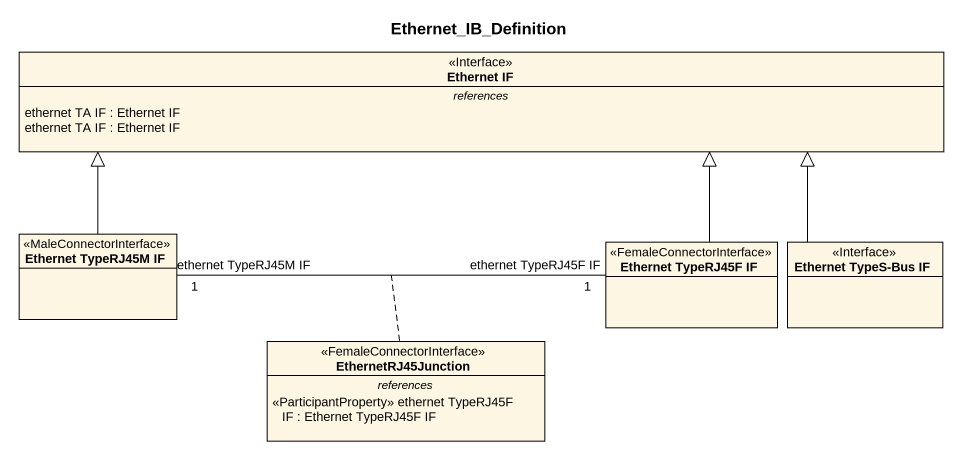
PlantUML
@startuml
title Ethernet_IB_Definition
hide circle
hide empty members
class "Ethernet IF" as Ethernet_IF <<Interface>> {
  -- references --
  ethernet TA IF : Ethernet IF
  ethernet TA IF : Ethernet IF
}
class "Ethernet TypeRJ45M IF" as Ethernet_TypeRJ45M_IF <<MaleConnectorInterface>>
class "Ethernet TypeRJ45F IF" as Ethernet_TypeRJ45F_IF <<FemaleConnectorInterface>>
class "Ethernet TypeS-Bus IF" as Ethernet_TypeS_Bus_IF <<Interface>>
class EthernetRJ45Junction <<FemaleConnectorInterface>> {
  -- references --
  <<ParticipantProperty>> ethernet TypeRJ45F IF : Ethernet TypeRJ45F IF
}
Ethernet_TypeRJ45M_IF -right-|> Ethernet_IF
Ethernet_TypeRJ45M_IF "1\nethernet TypeRJ45M IF" -right- "1\nethernet TypeRJ45F IF" Ethernet_TypeRJ45F_IF
(Ethernet_TypeRJ45M_IF, Ethernet_TypeRJ45F_IF) .. EthernetRJ45Junction
Ethernet_TypeRJ45F_IF -up-|> Ethernet_IF
Ethernet_TypeS_Bus_IF -left-|> Ethernet_IF
@enduml
